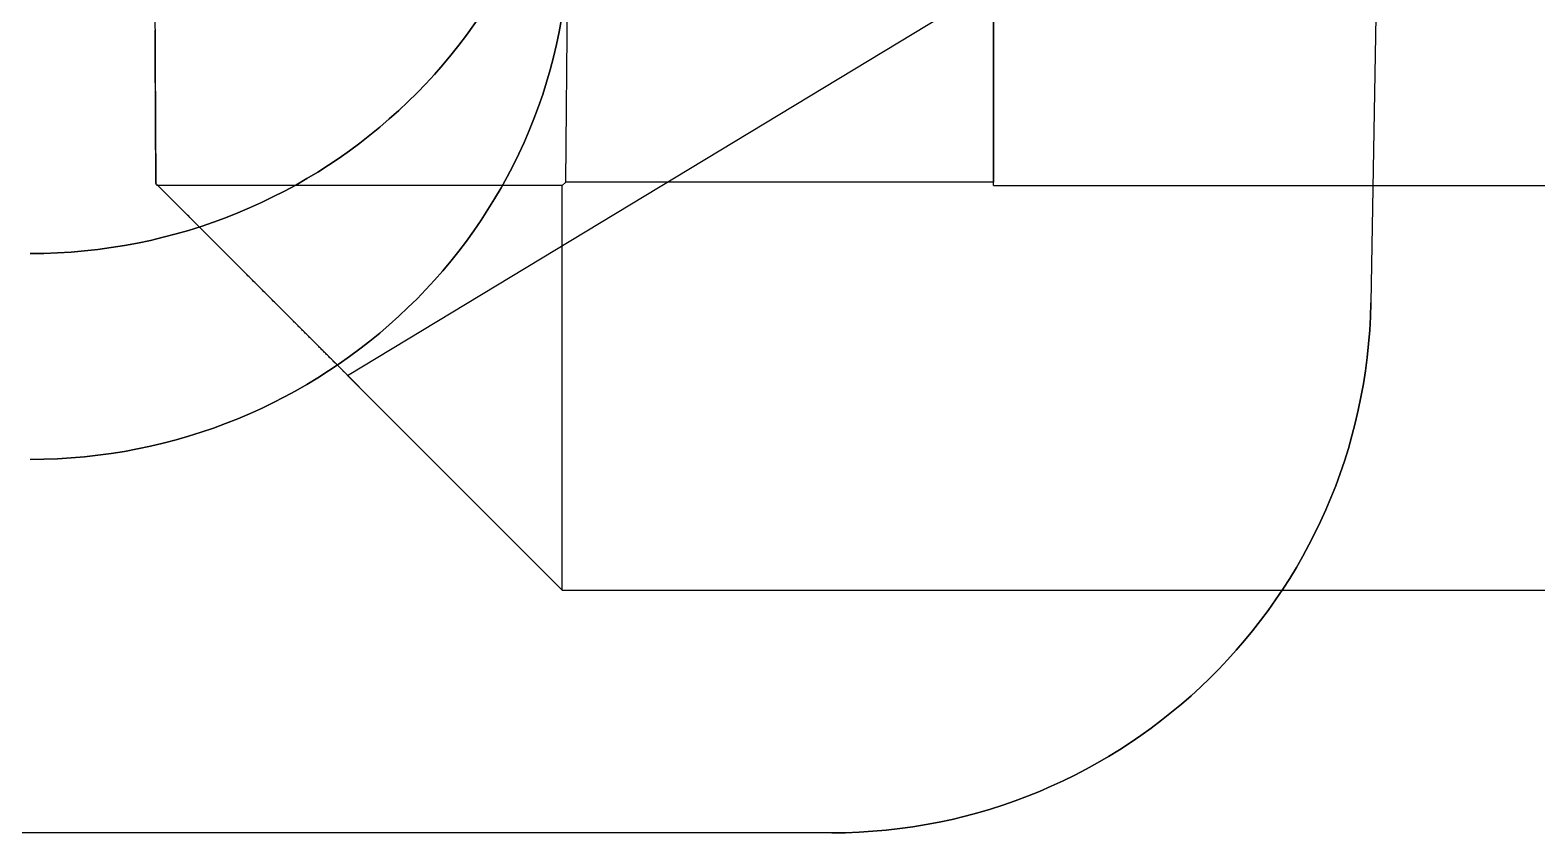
# Model space of a CAD drawing. Extents: x -4.83 to 4.83, y -5.56 to 3.84.
# Drawn here: x -2.357 to -1.798, y -4.71 to -4.412 of the extents above; entities that cross this region are included whole.
import ezdxf

# ---------------------------------------------------------------- set-up
doc = ezdxf.new("R2010")
doc.units = 0
doc.layers.get('0').update_dxf_attribs({"linetype": 'CONTINUOUS'})

# ---------------------------------------------------------------- blocks, each defined once
blk = doc.blocks.new('*U1')
at = {"color": 250, "extrusion": (-0.999986, -0.005236, 0)}
for p, q in [((-2.33419, 0, 2.24581), (-2.31079, -4.46961, 2.26921)), ((-2.31079, -4.46921, 1.61991), (-2.31079, -4.46921, 2.26961))]:
    blk.add_line(p, q, dxfattribs=at)
at = {"color": 250, "extrusion": (-0.707107, 0, 0.707107)}
for p, q in [((-2.33419, 0, 2.24581), (-2.31079, -4.46961, 2.26921)), ((-2.15868, -4.46868, 2.42132), (-2.11968, 0, 2.46032)), ((-2.16, -4.47, 2.42), (-2.31049, -4.47, 2.26951)), ((-2.15868, -4.46868, 2.42132), (-2.16, -4.47, 2.42))]:
    blk.add_line(p, q, dxfattribs=at)
at = {"color": 250, "extrusion": (0, -0.008727, 0.999962)}
for p, q in [((-2.15868, -4.46868, 2.42132), (-2.11968, 0, 2.46032)), ((-2, 0, 2.46032), (-2, -4.46868, 2.42132)), ((-2, -4.46868, 2.42132), (-2.15868, -4.46868, 2.42132))]:
    blk.add_line(p, q, dxfattribs=at)
at = {"color": 250, "extrusion": (1, 0, 0)}
for p, q in [((-2, -4.47, 2.42), (-2, 0, 2.46032)), ((-2, 0, 2.46032), (-2, -4.46868, 2.42132)), ((-2, -4.47, 2.42), (-2, -4.46868, 2.42132))]:
    blk.add_line(p, q, dxfattribs=at)
at = {"color": 250, "extrusion": (0, -0.009019, 0.999959)}
for q in [(-2, 0, 2.46032), (2, -4.47, 2.42)]:
    blk.add_line((-2, -4.47, 2.42), q, dxfattribs=at)
at = {"color": 250}
blk.add_line((-2.23964, -4.54036, 1.66488), (-1.79361, -4.27078, 1.00442), dxfattribs=at)
at = {"color": 250, "extrusion": (0, -0.925848, -0.377897)}
for p, q in [((-2.23964, -4.54036, 1.66488), (-1.79361, -4.27078, 1.00442)), ((-2.16, -4.62, 1.86), (-2.23964, -4.54036, 1.66488)), ((-2.16, -4.62, 1.86), (2.16, -4.62, 1.86))]:
    blk.add_line(p, q, dxfattribs=at)
at = {"color": 250, "extrusion": (-0.707107, -0.707107, 0)}
for p, q in [((-2.31079, -4.46921, 1.61991), (-2.31079, -4.46921, 2.26961)), ((-2.31049, -4.46951, 2.27), (-2.16, -4.62, 2.27)), ((-2.16, -4.62, 1.86), (-2.23964, -4.54036, 1.66488)), ((-2.16, -4.62, 2.27), (-2.16, -4.62, 1.86))]:
    blk.add_line(p, q, dxfattribs=at)
at = {"color": 250, "extrusion": (-0.57735, -0.57735, 0.57735)}
for p, q in [((-2.31049, -4.46951, 2.27), (-2.16, -4.62, 2.27)), ((-2.16, -4.47, 2.42), (-2.31049, -4.47, 2.26951)), ((-2.16, -4.62, 2.27), (-2.16, -4.47, 2.42))]:
    blk.add_line(p, q, dxfattribs=at)
at = {"color": 250, "extrusion": (0, -0.707107, 0.707107)}
for p, q in [((-2.15868, -4.46868, 2.42132), (-2.16, -4.47, 2.42)), ((-2.16, -4.62, 2.27), (-2.16, -4.47, 2.42)), ((-2, -4.46868, 2.42132), (-2.15868, -4.46868, 2.42132)), ((-2, -4.47, 2.42), (-2, -4.46868, 2.42132)), ((-2, -4.47, 2.42), (2, -4.47, 2.42)), ((-2.16, -4.62, 2.27), (2.16, -4.62, 2.27))]:
    blk.add_line(p, q, dxfattribs=at)
at = {"color": 250, "extrusion": (0, -1, 1e-16)}
for p, q in [((-2.16, -4.62, 2.27), (-2.16, -4.62, 1.86)), ((-2.16, -4.62, 1.86), (2.16, -4.62, 1.86)), ((-2.16, -4.62, 2.27), (2.16, -4.62, 2.27))]:
    blk.add_line(p, q, dxfattribs=at)
at = {"color": 250}
for points in [[(-2.31079, -4.46921, 1.61991), (-2.31079, -4.46879, 1.61966), (-2.31079, -4.46838, 1.6194), (-2.3108, -4.46796, 1.61915), (-2.3108, -4.46754, 1.61889), (-2.3108, -4.46713, 1.61864), (-2.3108, -4.46671, 1.61839), (-2.3108, -4.46629, 1.61814), (-2.31081, -4.46587, 1.61789), (-2.31081, -4.46545, 1.61765), (-2.31081, -4.46503, 1.6174), (-2.31081, -4.46461, 1.61716), (-2.31082, -4.46419, 1.61691), (-2.31082, -4.46377, 1.61667), (-2.31082, -4.46335, 1.61643), (-2.31082, -4.46293, 1.6162), (-2.31082, -4.46251, 1.61596), (-2.31083, -4.46209, 1.61572), (-2.31083, -4.46166, 1.61549), (-2.31083, -4.46124, 1.61526), (-2.31083, -4.46082, 1.61503), (-2.31084, -4.46039, 1.6148), (-2.31084, -4.45997, 1.61457), (-2.31084, -4.45954, 1.61434), (-2.31084, -4.45912, 1.61412), (-2.31084, -4.45869, 1.61389), (-2.31085, -4.45827, 1.61367), (-2.31085, -4.45784, 1.61345), (-2.31085, -4.45741, 1.61323), (-2.31085, -4.45699, 1.61302), (-2.31086, -4.45656, 1.6128), (-2.31086, -4.45613, 1.61259), (-2.31086, -4.4557, 1.61238), (-2.31086, -4.45527, 1.61216), (-2.31086, -4.45484, 1.61196), (-2.31087, -4.45441, 1.61175), (-2.31087, -4.45398, 1.61154), (-2.31087, -4.45355, 1.61134), (-2.31087, -4.45312, 1.61114), (-2.31088, -4.45269, 1.61094), (-2.31088, -4.45225, 1.61074), (-2.31088, -4.45182, 1.61054), (-2.31088, -4.45139, 1.61035), (-2.31089, -4.45095, 1.61015), (-2.31089, -4.45052, 1.60996), (-2.31089, -4.45008, 1.60977), (-2.31089, -4.44965, 1.60959), (-2.31089, -4.44921, 1.6094), (-2.3109, -4.44877, 1.60922), (-2.3109, -4.44834, 1.60903), (-2.3109, -4.4479, 1.60885), (-2.3109, -4.44746, 1.60868), (-2.31091, -4.44702, 1.6085), (-2.31091, -4.44658, 1.60832), (-2.31091, -4.44614, 1.60815), (-2.31091, -4.4457, 1.60798), (-2.31091, -4.44526, 1.60781), (-2.31092, -4.44482, 1.60765), (-2.31092, -4.44438, 1.60748), (-2.31092, -4.44394, 1.60732), (-2.31092, -4.44349, 1.60716), (-2.31093, -4.44305, 1.607), (-2.31093, -4.44261, 1.60684), (-2.31093, -4.44216, 1.60669), (-2.31093, -4.44172, 1.60653), (-2.31094, -4.44127, 1.60638), (-2.31094, -4.44082, 1.60623), (-2.31094, -4.44038, 1.60609), (-2.31094, -4.43993, 1.60594), (-2.31095, -4.43948, 1.6058), (-2.31095, -4.43903, 1.60566), (-2.31095, -4.43858, 1.60552), (-2.31095, -4.43813, 1.60539), (-2.31095, -4.43768, 1.60525), (-2.31096, -4.43723, 1.60512), (-2.31096, -4.43678, 1.60499), (-2.31096, -4.43632, 1.60487), (-2.31096, -4.43587, 1.60474), (-2.31097, -4.43542, 1.60462), (-2.31097, -4.43496, 1.6045), (-2.31097, -4.43451, 1.60438), (-2.31097, -4.43405, 1.60426), (-2.31098, -4.43359, 1.60415), (-2.31098, -4.43314, 1.60404), (-2.31098, -4.43268, 1.60393), (-2.31098, -4.43222, 1.60382), (-2.31099, -4.43176, 1.60372), (-2.31099, -4.4313, 1.60362), (-2.31099, -4.43084, 1.60352), (-2.31099, -4.43038, 1.60342), (-2.311, -4.42992, 1.60333), (-2.311, -4.42946, 1.60323), (-2.311, -4.42899, 1.60314), (-2.311, -4.42853, 1.60306), (-2.311, -4.42807, 1.60297), (-2.31101, -4.4276, 1.60289), (-2.31101, -4.42714, 1.60281), (-2.31101, -4.42667, 1.60273), (-2.31101, -4.4262, 1.60265), (-2.31102, -4.42573, 1.60258), (-2.31102, -4.42527, 1.60251), (-2.31102, -4.4248, 1.60244), (-2.31102, -4.42433, 1.60238), (-2.31103, -4.42386, 1.60232), (-2.31103, -4.42338, 1.60226), (-2.31103, -4.42291, 1.6022), (-2.31103, -4.42244, 1.60214), (-2.31104, -4.42197, 1.60209), (-2.31104, -4.42149, 1.60204), (-2.31104, -4.42102, 1.60199), (-2.31104, -4.42054, 1.60195), (-2.31105, -4.42006, 1.60191), (-2.31105, -4.41959, 1.60187), (-2.31105, -4.41911, 1.60183), (-2.31105, -4.41863, 1.6018), (-2.31106, -4.41815, 1.60177), (-2.31106, -4.41767, 1.60174), (-2.31106, -4.41719, 1.60171), (-2.31106, -4.41671, 1.60169), (-2.31107, -4.41622, 1.60167), (-2.31107, -4.41574, 1.60165), (-2.31107, -4.41526, 1.60164), (-2.31107, -4.41477, 1.60163), (-2.31108, -4.41429, 1.60162), (-2.31108, -4.4138, 1.60161), (-2.31108, -4.41331, 1.60161), (-2.31108, -4.41282, 1.60161), (-2.31109, -4.41234, 1.60161)], [(-2.31079, -4.46921, 1.61991), (-2.31079, -4.46879, 1.61966), (-2.31079, -4.46838, 1.6194), (-2.3108, -4.46796, 1.61915), (-2.3108, -4.46754, 1.61889), (-2.3108, -4.46713, 1.61864), (-2.3108, -4.46671, 1.61839), (-2.3108, -4.46629, 1.61814), (-2.31081, -4.46587, 1.61789), (-2.31081, -4.46545, 1.61765), (-2.31081, -4.46503, 1.6174), (-2.31081, -4.46461, 1.61716), (-2.31082, -4.46419, 1.61691), (-2.31082, -4.46377, 1.61667), (-2.31082, -4.46335, 1.61643), (-2.31082, -4.46293, 1.6162), (-2.31082, -4.46251, 1.61596), (-2.31083, -4.46209, 1.61572), (-2.31083, -4.46166, 1.61549), (-2.31083, -4.46124, 1.61526), (-2.31083, -4.46082, 1.61503), (-2.31084, -4.46039, 1.6148), (-2.31084, -4.45997, 1.61457), (-2.31084, -4.45954, 1.61434), (-2.31084, -4.45912, 1.61412), (-2.31084, -4.45869, 1.61389), (-2.31085, -4.45827, 1.61367), (-2.31085, -4.45784, 1.61345), (-2.31085, -4.45741, 1.61323), (-2.31085, -4.45699, 1.61302), (-2.31086, -4.45656, 1.6128), (-2.31086, -4.45613, 1.61259), (-2.31086, -4.4557, 1.61238), (-2.31086, -4.45527, 1.61216), (-2.31086, -4.45484, 1.61196), (-2.31087, -4.45441, 1.61175), (-2.31087, -4.45398, 1.61154), (-2.31087, -4.45355, 1.61134), (-2.31087, -4.45312, 1.61114), (-2.31088, -4.45269, 1.61094), (-2.31088, -4.45225, 1.61074), (-2.31088, -4.45182, 1.61054), (-2.31088, -4.45139, 1.61035), (-2.31089, -4.45095, 1.61015), (-2.31089, -4.45052, 1.60996), (-2.31089, -4.45008, 1.60977), (-2.31089, -4.44965, 1.60959), (-2.31089, -4.44921, 1.6094), (-2.3109, -4.44877, 1.60922), (-2.3109, -4.44834, 1.60903), (-2.3109, -4.4479, 1.60885), (-2.3109, -4.44746, 1.60868), (-2.31091, -4.44702, 1.6085), (-2.31091, -4.44658, 1.60832), (-2.31091, -4.44614, 1.60815), (-2.31091, -4.4457, 1.60798), (-2.31091, -4.44526, 1.60781), (-2.31092, -4.44482, 1.60765), (-2.31092, -4.44438, 1.60748), (-2.31092, -4.44394, 1.60732), (-2.31092, -4.44349, 1.60716), (-2.31093, -4.44305, 1.607), (-2.31093, -4.44261, 1.60684), (-2.31093, -4.44216, 1.60669), (-2.31093, -4.44172, 1.60653), (-2.31094, -4.44127, 1.60638), (-2.31094, -4.44082, 1.60623), (-2.31094, -4.44038, 1.60609), (-2.31094, -4.43993, 1.60594), (-2.31095, -4.43948, 1.6058), (-2.31095, -4.43903, 1.60566), (-2.31095, -4.43858, 1.60552), (-2.31095, -4.43813, 1.60539), (-2.31095, -4.43768, 1.60525), (-2.31096, -4.43723, 1.60512), (-2.31096, -4.43678, 1.60499), (-2.31096, -4.43632, 1.60487), (-2.31096, -4.43587, 1.60474), (-2.31097, -4.43542, 1.60462), (-2.31097, -4.43496, 1.6045), (-2.31097, -4.43451, 1.60438), (-2.31097, -4.43405, 1.60426), (-2.31098, -4.43359, 1.60415), (-2.31098, -4.43314, 1.60404), (-2.31098, -4.43268, 1.60393), (-2.31098, -4.43222, 1.60382), (-2.31099, -4.43176, 1.60372), (-2.31099, -4.4313, 1.60362), (-2.31099, -4.43084, 1.60352), (-2.31099, -4.43038, 1.60342), (-2.311, -4.42992, 1.60333), (-2.311, -4.42946, 1.60323), (-2.311, -4.42899, 1.60314), (-2.311, -4.42853, 1.60306), (-2.311, -4.42807, 1.60297), (-2.31101, -4.4276, 1.60289), (-2.31101, -4.42714, 1.60281), (-2.31101, -4.42667, 1.60273), (-2.31101, -4.4262, 1.60265), (-2.31102, -4.42573, 1.60258), (-2.31102, -4.42527, 1.60251), (-2.31102, -4.4248, 1.60244), (-2.31102, -4.42433, 1.60238), (-2.31103, -4.42386, 1.60232), (-2.31103, -4.42338, 1.60226), (-2.31103, -4.42291, 1.6022), (-2.31103, -4.42244, 1.60214), (-2.31104, -4.42197, 1.60209), (-2.31104, -4.42149, 1.60204), (-2.31104, -4.42102, 1.60199), (-2.31104, -4.42054, 1.60195), (-2.31105, -4.42006, 1.60191), (-2.31105, -4.41959, 1.60187), (-2.31105, -4.41911, 1.60183), (-2.31105, -4.41863, 1.6018), (-2.31106, -4.41815, 1.60177), (-2.31106, -4.41767, 1.60174), (-2.31106, -4.41719, 1.60171), (-2.31106, -4.41671, 1.60169), (-2.31107, -4.41622, 1.60167), (-2.31107, -4.41574, 1.60165), (-2.31107, -4.41526, 1.60164), (-2.31107, -4.41477, 1.60163), (-2.31108, -4.41429, 1.60162), (-2.31108, -4.4138, 1.60161), (-2.31108, -4.41331, 1.60161), (-2.31108, -4.41282, 1.60161), (-2.31109, -4.41234, 1.60161)], [(-2.23964, -4.54036, 1.66488), (-2.23986, -4.54014, 1.66434), (-2.24009, -4.53991, 1.66379), (-2.24032, -4.53968, 1.66325), (-2.24055, -4.53946, 1.66271), (-2.24078, -4.53922, 1.66217), (-2.24101, -4.53899, 1.66163), (-2.24125, -4.53876, 1.6611), (-2.24148, -4.53852, 1.66056), (-2.24172, -4.53828, 1.66003), (-2.24196, -4.53804, 1.6595), (-2.2422, -4.5378, 1.65896), (-2.24245, -4.53756, 1.65844), (-2.24269, -4.53731, 1.65791), (-2.24294, -4.53706, 1.65738), (-2.24319, -4.53681, 1.65686), (-2.24344, -4.53656, 1.65633), (-2.2437, -4.53631, 1.65581), (-2.24395, -4.53606, 1.65529), (-2.24421, -4.5358, 1.65477), (-2.24447, -4.53554, 1.65426), (-2.24473, -4.53528, 1.65374), (-2.24499, -4.53502, 1.65323), (-2.24526, -4.53475, 1.65272), (-2.24552, -4.53449, 1.65221), (-2.24579, -4.53422, 1.6517), (-2.24606, -4.53395, 1.6512), (-2.24633, -4.53368, 1.65069), (-2.24661, -4.5334, 1.65019), (-2.24688, -4.53313, 1.64969), (-2.24716, -4.53285, 1.6492), (-2.24744, -4.53257, 1.6487), (-2.24772, -4.53229, 1.64821), (-2.248, -4.53201, 1.64772), (-2.24829, -4.53172, 1.64723), (-2.24857, -4.53143, 1.64674), (-2.24886, -4.53115, 1.64626), (-2.24915, -4.53085, 1.64578), (-2.24945, -4.53056, 1.6453), (-2.24974, -4.53027, 1.64483), (-2.25004, -4.52997, 1.64435), (-2.25033, -4.52967, 1.64388), (-2.25063, -4.52937, 1.64341), (-2.25094, -4.52907, 1.64295), (-2.25124, -4.52877, 1.64248), (-2.25154, -4.52846, 1.64202), (-2.25185, -4.52816, 1.64156), (-2.25216, -4.52785, 1.64111), (-2.25247, -4.52754, 1.64066), (-2.25278, -4.52722, 1.64021), (-2.2531, -4.52691, 1.63976), (-2.25341, -4.52659, 1.63932), (-2.25373, -4.52627, 1.63888), (-2.25405, -4.52595, 1.63844), (-2.25438, -4.52563, 1.638), (-2.2547, -4.52531, 1.63757), (-2.25503, -4.52498, 1.63714), (-2.25535, -4.52465, 1.63671), (-2.25568, -4.52432, 1.63629), (-2.25601, -4.52399, 1.63587), (-2.25635, -4.52366, 1.63546), (-2.25668, -4.52332, 1.63504), (-2.25702, -4.52299, 1.63463), (-2.25736, -4.52265, 1.63423), (-2.2577, -4.52231, 1.63382), (-2.25804, -4.52196, 1.63342), (-2.25838, -4.52162, 1.63303), (-2.25873, -4.52127, 1.63263), (-2.25908, -4.52092, 1.63224), (-2.25943, -4.52057, 1.63186), (-2.25978, -4.52022, 1.63147), (-2.26013, -4.51987, 1.6311), (-2.26049, -4.51951, 1.63072), (-2.26085, -4.51916, 1.63035), (-2.26121, -4.5188, 1.62998), (-2.26157, -4.51843, 1.62962), (-2.26193, -4.51807, 1.62926), (-2.2623, -4.51771, 1.6289), (-2.26266, -4.51734, 1.62855), (-2.26303, -4.51697, 1.6282), (-2.2634, -4.5166, 1.62785), (-2.26377, -4.51623, 1.62751), (-2.26415, -4.51585, 1.62717), (-2.26452, -4.51548, 1.62684), (-2.2649, -4.5151, 1.62651), (-2.26528, -4.51472, 1.62618), (-2.26566, -4.51434, 1.62586), (-2.26605, -4.51395, 1.62555), (-2.26643, -4.51357, 1.62523), (-2.26682, -4.51318, 1.62493), (-2.26721, -4.51279, 1.62462), (-2.2676, -4.5124, 1.62432), (-2.26799, -4.51201, 1.62403), (-2.26839, -4.51161, 1.62373), (-2.26878, -4.51122, 1.62345), (-2.26918, -4.51082, 1.62317), (-2.26958, -4.51042, 1.62289), (-2.26998, -4.51002, 1.62262), (-2.27039, -4.50961, 1.62235), (-2.27079, -4.50921, 1.62209), (-2.2712, -4.5088, 1.62183), (-2.27161, -4.50839, 1.62158), (-2.27202, -4.50798, 1.62133), (-2.27243, -4.50757, 1.62109), (-2.27284, -4.50716, 1.62086), (-2.27325, -4.50675, 1.62063), (-2.27367, -4.50633, 1.6204), (-2.27408, -4.50591, 1.62018), (-2.2745, -4.5055, 1.61997), (-2.27492, -4.50508, 1.61976), (-2.27534, -4.50466, 1.61956), (-2.27576, -4.50424, 1.61936), (-2.27619, -4.50381, 1.61916), (-2.27661, -4.50339, 1.61898), (-2.27703, -4.50296, 1.61879), (-2.27746, -4.50254, 1.61862), (-2.27789, -4.50211, 1.61844), (-2.27831, -4.50168, 1.61828), (-2.27874, -4.50125, 1.61812), (-2.27917, -4.50082, 1.61796), (-2.27961, -4.50039, 1.61781), (-2.28004, -4.49996, 1.61766), (-2.28047, -4.49952, 1.61752), (-2.2809, -4.49909, 1.61739), (-2.28134, -4.49866, 1.61726), (-2.28177, -4.49822, 1.61713), (-2.28221, -4.49778, 1.61701), (-2.28265, -4.49735, 1.61689), (-2.28308, -4.49691, 1.61678), (-2.28352, -4.49647, 1.61668), (-2.28396, -4.49603, 1.61658), (-2.2844, -4.49559, 1.61649), (-2.28484, -4.49515, 1.6164), (-2.28528, -4.49471, 1.61631), (-2.28572, -4.49427, 1.61623), (-2.28616, -4.49383, 1.61616), (-2.28661, -4.49338, 1.61609), (-2.28705, -4.49294, 1.61602), (-2.28749, -4.4925, 1.61597), (-2.28793, -4.49205, 1.61591), (-2.28838, -4.49161, 1.61586), (-2.28882, -4.49117, 1.61582), (-2.28927, -4.49072, 1.61578), (-2.28971, -4.49028, 1.61575), (-2.29016, -4.48983, 1.61572), (-2.2906, -4.48939, 1.61569), (-2.29105, -4.48894, 1.61568), (-2.29149, -4.4885, 1.61566), (-2.29194, -4.48805, 1.61565), (-2.29238, -4.4876, 1.61565), (-2.29283, -4.48716, 1.61565), (-2.29327, -4.48671, 1.61566), (-2.29372, -4.48627, 1.61567), (-2.29417, -4.48582, 1.61569), (-2.29461, -4.48537, 1.61571), (-2.29506, -4.48493, 1.61573), (-2.2955, -4.48448, 1.61576), (-2.29595, -4.48404, 1.6158), (-2.29639, -4.48359, 1.61584), (-2.29684, -4.48315, 1.61589), (-2.29728, -4.4827, 1.61594), (-2.29773, -4.48226, 1.61599), (-2.29817, -4.48182, 1.61605), (-2.29861, -4.48137, 1.61612), (-2.29906, -4.48093, 1.61619), (-2.2995, -4.48049, 1.61627), (-2.29994, -4.48004, 1.61635), (-2.30039, -4.4796, 1.61643), (-2.30083, -4.47916, 1.61652), (-2.30127, -4.47872, 1.61662), (-2.30171, -4.47828, 1.61672), (-2.30215, -4.47784, 1.61682), (-2.30259, -4.4774, 1.61693), (-2.30303, -4.47696, 1.61704), (-2.30347, -4.47652, 1.61716), (-2.3039, -4.47609, 1.61729), (-2.30434, -4.47565, 1.61741), (-2.30478, -4.47521, 1.61755), (-2.30521, -4.47478, 1.61769), (-2.30565, -4.47434, 1.61783), (-2.30608, -4.47391, 1.61798), (-2.30651, -4.47348, 1.61813), (-2.30695, -4.47305, 1.61829), (-2.30738, -4.47262, 1.61845), (-2.30781, -4.47219, 1.61861), (-2.30824, -4.47176, 1.61879), (-2.30866, -4.47133, 1.61896), (-2.30909, -4.4709, 1.61914), (-2.30952, -4.47048, 1.61933), (-2.30994, -4.47006, 1.61952), (-2.31037, -4.46963, 1.61971), (-2.31079, -4.46921, 1.61991)], [(-2.23964, -4.54036, 1.66488), (-2.23986, -4.54014, 1.66434), (-2.24009, -4.53991, 1.66379), (-2.24032, -4.53968, 1.66325), (-2.24055, -4.53946, 1.66271), (-2.24078, -4.53922, 1.66217), (-2.24101, -4.53899, 1.66163), (-2.24125, -4.53876, 1.6611), (-2.24148, -4.53852, 1.66056), (-2.24172, -4.53828, 1.66003), (-2.24196, -4.53804, 1.6595), (-2.2422, -4.5378, 1.65896), (-2.24245, -4.53756, 1.65844), (-2.24269, -4.53731, 1.65791), (-2.24294, -4.53706, 1.65738), (-2.24319, -4.53681, 1.65686), (-2.24344, -4.53656, 1.65633), (-2.2437, -4.53631, 1.65581), (-2.24395, -4.53606, 1.65529), (-2.24421, -4.5358, 1.65477), (-2.24447, -4.53554, 1.65426), (-2.24473, -4.53528, 1.65374), (-2.24499, -4.53502, 1.65323), (-2.24526, -4.53475, 1.65272), (-2.24552, -4.53449, 1.65221), (-2.24579, -4.53422, 1.6517), (-2.24606, -4.53395, 1.6512), (-2.24633, -4.53368, 1.65069), (-2.24661, -4.5334, 1.65019), (-2.24688, -4.53313, 1.64969), (-2.24716, -4.53285, 1.6492), (-2.24744, -4.53257, 1.6487), (-2.24772, -4.53229, 1.64821), (-2.248, -4.53201, 1.64772), (-2.24829, -4.53172, 1.64723), (-2.24857, -4.53143, 1.64674), (-2.24886, -4.53115, 1.64626), (-2.24915, -4.53085, 1.64578), (-2.24945, -4.53056, 1.6453), (-2.24974, -4.53027, 1.64483), (-2.25004, -4.52997, 1.64435), (-2.25033, -4.52967, 1.64388), (-2.25063, -4.52937, 1.64341), (-2.25094, -4.52907, 1.64295), (-2.25124, -4.52877, 1.64248), (-2.25154, -4.52846, 1.64202), (-2.25185, -4.52816, 1.64156), (-2.25216, -4.52785, 1.64111), (-2.25247, -4.52754, 1.64066), (-2.25278, -4.52722, 1.64021), (-2.2531, -4.52691, 1.63976), (-2.25341, -4.52659, 1.63932), (-2.25373, -4.52627, 1.63888), (-2.25405, -4.52595, 1.63844), (-2.25438, -4.52563, 1.638), (-2.2547, -4.52531, 1.63757), (-2.25503, -4.52498, 1.63714), (-2.25535, -4.52465, 1.63671), (-2.25568, -4.52432, 1.63629), (-2.25601, -4.52399, 1.63587), (-2.25635, -4.52366, 1.63546), (-2.25668, -4.52332, 1.63504), (-2.25702, -4.52299, 1.63463), (-2.25736, -4.52265, 1.63423), (-2.2577, -4.52231, 1.63382), (-2.25804, -4.52196, 1.63342), (-2.25838, -4.52162, 1.63303), (-2.25873, -4.52127, 1.63263), (-2.25908, -4.52092, 1.63224), (-2.25943, -4.52057, 1.63186), (-2.25978, -4.52022, 1.63147), (-2.26013, -4.51987, 1.6311), (-2.26049, -4.51951, 1.63072), (-2.26085, -4.51916, 1.63035), (-2.26121, -4.5188, 1.62998), (-2.26157, -4.51843, 1.62962), (-2.26193, -4.51807, 1.62926), (-2.2623, -4.51771, 1.6289), (-2.26266, -4.51734, 1.62855), (-2.26303, -4.51697, 1.6282), (-2.2634, -4.5166, 1.62785), (-2.26377, -4.51623, 1.62751), (-2.26415, -4.51585, 1.62717), (-2.26452, -4.51548, 1.62684), (-2.2649, -4.5151, 1.62651), (-2.26528, -4.51472, 1.62618), (-2.26566, -4.51434, 1.62586), (-2.26605, -4.51395, 1.62555), (-2.26643, -4.51357, 1.62523), (-2.26682, -4.51318, 1.62493), (-2.26721, -4.51279, 1.62462), (-2.2676, -4.5124, 1.62432), (-2.26799, -4.51201, 1.62403), (-2.26839, -4.51161, 1.62373), (-2.26878, -4.51122, 1.62345), (-2.26918, -4.51082, 1.62317), (-2.26958, -4.51042, 1.62289), (-2.26998, -4.51002, 1.62262), (-2.27039, -4.50961, 1.62235), (-2.27079, -4.50921, 1.62209), (-2.2712, -4.5088, 1.62183), (-2.27161, -4.50839, 1.62158), (-2.27202, -4.50798, 1.62133), (-2.27243, -4.50757, 1.62109), (-2.27284, -4.50716, 1.62086), (-2.27325, -4.50675, 1.62063), (-2.27367, -4.50633, 1.6204), (-2.27408, -4.50591, 1.62018), (-2.2745, -4.5055, 1.61997), (-2.27492, -4.50508, 1.61976), (-2.27534, -4.50466, 1.61956), (-2.27576, -4.50424, 1.61936), (-2.27619, -4.50381, 1.61916), (-2.27661, -4.50339, 1.61898), (-2.27703, -4.50296, 1.61879), (-2.27746, -4.50254, 1.61862), (-2.27789, -4.50211, 1.61844), (-2.27831, -4.50168, 1.61828), (-2.27874, -4.50125, 1.61812), (-2.27917, -4.50082, 1.61796), (-2.27961, -4.50039, 1.61781), (-2.28004, -4.49996, 1.61766), (-2.28047, -4.49952, 1.61752), (-2.2809, -4.49909, 1.61739), (-2.28134, -4.49866, 1.61726), (-2.28177, -4.49822, 1.61713), (-2.28221, -4.49778, 1.61701), (-2.28265, -4.49735, 1.61689), (-2.28308, -4.49691, 1.61678), (-2.28352, -4.49647, 1.61668), (-2.28396, -4.49603, 1.61658), (-2.2844, -4.49559, 1.61649), (-2.28484, -4.49515, 1.6164), (-2.28528, -4.49471, 1.61631), (-2.28572, -4.49427, 1.61623), (-2.28616, -4.49383, 1.61616), (-2.28661, -4.49338, 1.61609), (-2.28705, -4.49294, 1.61602), (-2.28749, -4.4925, 1.61597), (-2.28793, -4.49205, 1.61591), (-2.28838, -4.49161, 1.61586), (-2.28882, -4.49117, 1.61582), (-2.28927, -4.49072, 1.61578), (-2.28971, -4.49028, 1.61575), (-2.29016, -4.48983, 1.61572), (-2.2906, -4.48939, 1.61569), (-2.29105, -4.48894, 1.61568), (-2.29149, -4.4885, 1.61566), (-2.29194, -4.48805, 1.61565), (-2.29238, -4.4876, 1.61565), (-2.29283, -4.48716, 1.61565), (-2.29327, -4.48671, 1.61566), (-2.29372, -4.48627, 1.61567), (-2.29417, -4.48582, 1.61569), (-2.29461, -4.48537, 1.61571), (-2.29506, -4.48493, 1.61573), (-2.2955, -4.48448, 1.61576), (-2.29595, -4.48404, 1.6158), (-2.29639, -4.48359, 1.61584), (-2.29684, -4.48315, 1.61589), (-2.29728, -4.4827, 1.61594), (-2.29773, -4.48226, 1.61599), (-2.29817, -4.48182, 1.61605), (-2.29861, -4.48137, 1.61612), (-2.29906, -4.48093, 1.61619), (-2.2995, -4.48049, 1.61627), (-2.29994, -4.48004, 1.61635), (-2.30039, -4.4796, 1.61643), (-2.30083, -4.47916, 1.61652), (-2.30127, -4.47872, 1.61662), (-2.30171, -4.47828, 1.61672), (-2.30215, -4.47784, 1.61682), (-2.30259, -4.4774, 1.61693), (-2.30303, -4.47696, 1.61704), (-2.30347, -4.47652, 1.61716), (-2.3039, -4.47609, 1.61729), (-2.30434, -4.47565, 1.61741), (-2.30478, -4.47521, 1.61755), (-2.30521, -4.47478, 1.61769), (-2.30565, -4.47434, 1.61783), (-2.30608, -4.47391, 1.61798), (-2.30651, -4.47348, 1.61813), (-2.30695, -4.47305, 1.61829), (-2.30738, -4.47262, 1.61845), (-2.30781, -4.47219, 1.61861), (-2.30824, -4.47176, 1.61879), (-2.30866, -4.47133, 1.61896), (-2.30909, -4.4709, 1.61914), (-2.30952, -4.47048, 1.61933), (-2.30994, -4.47006, 1.61952), (-2.31037, -4.46963, 1.61971), (-2.31079, -4.46921, 1.61991)]]:
    blk.add_polyline3d(points, dxfattribs=at)
blk = doc.blocks.new('*U3')
at = {"color": 255, "extrusion": (0, -1e-16, -1)}
for p, q in [((-1.80329, -1.26262, 3.5), (-1.86003, -4.51349, 3.5)), ((-2.06, -4.71, 3.5), (-2.66, -4.71, 3.5))]:
    blk.add_line(p, q, dxfattribs=at)
at = {"color": 255, "extrusion": (-0.999848, 0.017452, 0)}
for p, q in [((-1.80329, -1.26262, 3.5), (-1.86003, -4.51349, 3.5)), ((-1.80329, -1.26262, 3.9), (-1.86003, -4.51349, 3.9)), ((-1.86003, -4.51349, 3.5), (-1.86003, -4.51349, 3.9))]:
    blk.add_line(p, q, dxfattribs=at)
at = {"color": 255}
for p, q in [((-1.80329, -1.26262, 3.9), (-1.86003, -4.51349, 3.9)), ((-1.86003, -4.51349, 3.5), (-1.86003, -4.51349, 3.9)), ((-2.06, -4.71, 3.9), (-2.66, -4.71, 3.9)), ((-2.06, -4.71, 3.5), (-2.06, -4.71, 3.9))]:
    blk.add_line(p, q, dxfattribs=at)
at = {"color": 255, "extrusion": (0, 1, -1e-16)}
for p, q in [((-2.06, -4.71, 3.5), (-2.66, -4.71, 3.5)), ((-2.06, -4.71, 3.9), (-2.66, -4.71, 3.9)), ((-2.06, -4.71, 3.5), (-2.06, -4.71, 3.9))]:
    blk.add_line(p, q, dxfattribs=at)
at = {"color": 255, "extrusion": (0, -0.190809, -0.981627)}
for centre in [(-2.35743, 4.95547, -2.96394), (-2.35743, 4.95547, -2.56394)]:
    blk.add_arc(centre, 0.2, 1, 90, dxfattribs=at)
at = {"color": 255, "extrusion": (0, 0.190809, 0.981627)}
for centre in [(2.35743, 4.95547, 2.96394), (2.35743, 4.95547, 2.56394)]:
    blk.add_arc(centre, 0.2, 90, 179, dxfattribs=at)
at = {"color": 255, "extrusion": (0, -1e-16, -1)}
for centre in [(2.06, -4.51, -3.5), (2.06, -4.51, -3.5), (2.06, -4.51, -3.9)]:
    blk.add_arc(centre, 0.2, 181, 270, dxfattribs=at)
at = {"color": 255}
blk.add_arc((-2.06, -4.51, 3.9), 0.2, 270, 359, dxfattribs=at)

msp = doc.modelspace()

# ---------------------------------------------------------------- block references
for name in ['*U3', '*U1']:
    msp.add_blockref(name, (0, 0))

doc.saveas('drawing.dxf')
